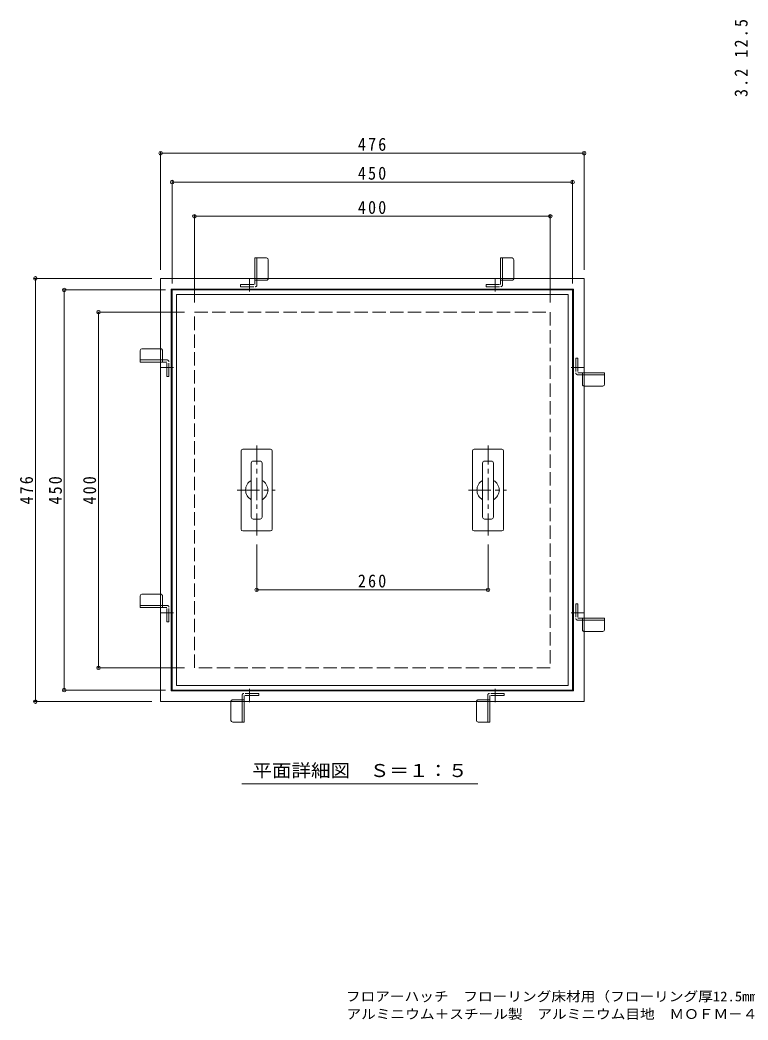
# Model space of a CAD drawing. Units: millimetres, scale not verified, with parts at other scales. Extents: x -317 to 341, y -273 to 237.
# Drawn here: x -316.9 to 10.4, y -273.2 to 176.7 of the extents above; entities that cross this region are included whole.
import ezdxf
from ezdxf.enums import TextEntityAlignment as Align

# ---------------------------------------------------------------- set-up
doc = ezdxf.new("R2010")
doc.units = ezdxf.units.MM
doc.header["$LTSCALE"] = 2
doc.header["$PDMODE"] = 32
doc.header["$PDSIZE"] = 1.6
doc.linetypes.add('CHAIN1', pattern=[8, 5, -1, 1, -1])
doc.linetypes.add('DASHED3', pattern=[4, 3, -1])
for name, color, linetype, lineweight in [('0-1', 2, 'DASHED3', 9), ('0-2', 3, 'Continuous', 9), ('0-4', 7, 'Continuous', 9), ('D-4', 7, 'Continuous', 9)]:
    doc.layers.add(name, color=color, linetype=linetype, lineweight=lineweight)
doc.layers.add('F-0', color=7, linetype='Continuous')
doc.styles.add('ＭＳ ゴシック', font='')
doc.styles.get('ＭＳ ゴシック').set_extended_font_data('MS Gothic')

msp = doc.modelspace()

# ---------------------------------------------------------------- linework, layer by layer
at = {"layer": '0-1', "linetype": 'Continuous'}
for p, q in [((-211.243, 69.627), (-206.043, 69.627)), ((-211.243, 69.627), (-211.243, 60.427)), ((-210.323, 69.627), (-210.323, 60.427)), ((-205.243, 68.827), (-205.243, 60.427)), ((-100.843, 69.627), (-95.643, 69.627)), ((-100.843, 69.627), (-100.843, 60.427)), ((-99.923, 69.627), (-99.923, 60.427)), ((-94.843, 68.827), (-94.843, 60.427)), ((-253.643, 60.427), (-63.243, 60.427)), ((-253.643, -129.973), (-253.643, 60.427)), ((-63.243, 60.427), (-63.243, -129.973)), ((-248.843, 55.627), (-68.043, 55.627)), ((-248.843, -125.173), (-248.843, 55.627)), ((-68.043, 55.627), (-68.043, -125.173)), ((-262.843, 22.827), (-262.843, 28.027)), ((-262.043, 28.827), (-253.643, 28.827)), ((-262.843, 23.747), (-253.643, 23.747)), ((-262.843, 22.827), (-253.643, 22.827)), ((-54.043, 18.027), (-63.243, 18.027)), ((-54.043, 18.027), (-54.043, 12.827)), ((-54.043, 17.107), (-63.243, 17.107)), ((-54.843, 12.027), (-63.243, 12.027)), ((-262.843, -87.573), (-262.843, -82.373)), ((-262.043, -81.573), (-253.643, -81.573)), ((-262.843, -86.653), (-253.643, -86.653)), ((-262.843, -87.573), (-253.643, -87.573)), ((-54.043, -92.373), (-63.243, -92.373)), ((-54.043, -93.293), (-63.243, -93.293)), ((-54.043, -92.373), (-54.043, -97.573)), ((-54.843, -98.373), (-63.243, -98.373)), ((-68.043, -125.173), (-248.843, -125.173)), ((-63.243, -129.973), (-253.643, -129.973)), ((-222.043, -138.373), (-222.043, -129.973)), ((-216.963, -139.173), (-216.963, -129.973)), ((-216.043, -139.173), (-216.043, -129.973)), ((-111.643, -138.373), (-111.643, -129.973)), ((-106.563, -139.173), (-106.563, -129.973)), ((-105.643, -139.173), (-105.643, -129.973)), ((-216.043, -139.173), (-221.243, -139.173)), ((-105.643, -139.173), (-110.843, -139.173))]:
    msp.add_line(p, q, dxfattribs=at)
at = {"layer": '0-1'}
for p, q in [((-213.643, 60.58), (-213.643, 53.617)), ((-211.243, 60.427), (-211.243, 57.627)), ((-211.243, 59.627), (-206.043, 59.627)), ((-210.323, 60.427), (-210.323, 57.507)), ((-103.243, 60.58), (-103.243, 53.617)), ((-100.843, 60.427), (-100.843, 57.627)), ((-100.843, 59.627), (-95.643, 59.627)), ((-99.923, 60.427), (-99.923, 57.507)), ((-217.723, 57.627), (-217.723, 56.707)), ((-217.723, 57.627), (-211.243, 57.627)), ((-217.723, 56.707), (-211.123, 56.707)), ((-107.323, 57.627), (-100.843, 57.627)), ((-107.323, 57.627), (-107.323, 56.707)), ((-107.323, 56.707), (-100.723, 56.707)), ((-238.443, 45.227), (-78.443, 45.227)), ((-238.443, -114.773), (-238.443, 45.227)), ((-78.443, 45.227), (-78.443, -114.773)), ((-252.843, 22.827), (-252.843, 28.027)), ((-253.643, 23.747), (-250.723, 23.747)), ((-253.643, 22.827), (-250.843, 22.827)), ((-250.843, 16.347), (-250.843, 22.827)), ((-249.923, 16.347), (-249.923, 22.947)), ((-66.043, 24.507), (-66.963, 24.507)), ((-66.963, 24.507), (-66.963, 17.907)), ((-66.043, 24.507), (-66.043, 18.027)), ((-253.796, 20.427), (-246.833, 20.427)), ((-63.09, 20.427), (-70.053, 20.427)), ((-63.243, 18.027), (-66.043, 18.027)), ((-64.043, 18.027), (-64.043, 12.827)), ((-250.843, 16.347), (-249.923, 16.347)), ((-63.243, 17.107), (-66.163, 17.107)), ((-252.843, -87.573), (-252.843, -82.373)), ((-253.796, -89.973), (-246.833, -89.973)), ((-253.643, -86.653), (-250.723, -86.653)), ((-253.643, -87.573), (-250.843, -87.573)), ((-250.843, -94.053), (-250.843, -87.573)), ((-249.923, -94.053), (-249.923, -87.453)), ((-63.09, -89.973), (-70.053, -89.973)), ((-66.963, -85.893), (-66.963, -92.493)), ((-66.043, -85.893), (-66.963, -85.893)), ((-66.043, -85.893), (-66.043, -92.373)), ((-250.843, -94.053), (-249.923, -94.053)), ((-63.243, -93.293), (-66.163, -93.293)), ((-63.243, -92.373), (-66.043, -92.373)), ((-64.043, -92.373), (-64.043, -97.573)), ((-78.443, -114.773), (-238.443, -114.773)), ((-213.643, -130.126), (-213.643, -123.163)), ((-103.243, -130.126), (-103.243, -123.163)), ((-216.043, -129.173), (-221.243, -129.173)), ((-216.963, -129.973), (-216.963, -127.053)), ((-209.563, -126.253), (-216.163, -126.253)), ((-209.563, -127.173), (-216.043, -127.173)), ((-216.043, -129.973), (-216.043, -127.173)), ((-209.563, -127.173), (-209.563, -126.253)), ((-105.643, -129.173), (-110.843, -129.173)), ((-106.563, -129.973), (-106.563, -127.053)), ((-99.163, -126.253), (-105.763, -126.253)), ((-99.163, -127.173), (-105.643, -127.173)), ((-105.643, -129.973), (-105.643, -127.173)), ((-99.163, -127.173), (-99.163, -126.253))]:
    msp.add_line(p, q, dxfattribs=at)
at = {"layer": '0-1', "linetype": 'Continuous'}
for centre, start, end in [((-206.043, 68.827), 0, 90), ((-95.643, 68.827), 0, 90), ((-262.043, 28.027), 90, 180), ((-54.843, 12.827), 270, 0), ((-262.043, -82.373), 90, 180), ((-54.843, -97.573), 270, 0), ((-221.243, -138.373), 180, 270), ((-110.843, -138.373), 180, 270)]:
    msp.add_arc(centre, 0.8, start, end, dxfattribs=at)
at = {"layer": '0-1'}
for centre, start, end in [((-206.043, 60.427), 270, 0), ((-95.643, 60.427), 270, 0), ((-211.123, 57.507), 270, 0), ((-100.723, 57.507), 270, 0), ((-253.643, 28.027), 0, 90), ((-250.723, 22.947), 0, 90), ((-66.163, 17.907), 180, 270), ((-63.243, 12.827), 180, 270), ((-253.643, -82.373), 0, 90), ((-250.723, -87.453), 0, 90), ((-66.163, -92.493), 180, 270), ((-63.243, -97.573), 180, 270), ((-221.243, -129.973), 90, 180), ((-216.163, -127.053), 90, 180), ((-110.843, -129.973), 90, 180), ((-105.763, -127.053), 90, 180)]:
    msp.add_arc(centre, 0.8, start, end, dxfattribs=at)
at = {"layer": '0-2'}
for p, q in [((-246.443, 53.227), (-70.443, 53.227)), ((-246.443, -122.773), (-246.443, 53.227)), ((-70.443, 53.227), (-70.443, -122.773)), ((-217.443, -17.173), (-217.443, -52.373)), ((-216.643, -16.373), (-204.243, -16.373)), ((-203.443, -17.173), (-203.443, -52.373)), ((-113.443, -17.173), (-113.443, -52.373)), ((-112.643, -16.373), (-100.243, -16.373)), ((-99.443, -17.173), (-99.443, -52.373)), ((-208.883, -21.733), (-212.003, -21.733)), ((-104.883, -21.733), (-108.003, -21.733)), ((-212.883, -22.613), (-212.883, -46.933)), ((-208.003, -46.933), (-208.003, -22.613)), ((-108.883, -22.613), (-108.883, -46.933)), ((-104.003, -46.933), (-104.003, -22.613)), ((-208.883, -47.813), (-212.003, -47.813)), ((-104.883, -47.813), (-108.003, -47.813)), ((-204.243, -53.173), (-216.643, -53.173)), ((-100.243, -53.173), (-112.643, -53.173)), ((-70.443, -122.773), (-246.443, -122.773))]:
    msp.add_line(p, q, dxfattribs=at)
at = {"layer": '0-2', "linetype": 'CHAIN1'}
for p, q in [((-210.443, -55.285), (-210.443, -14.801)), ((-106.443, -55.285), (-106.443, -14.801)), ((-219.168, -34.773), (-202.105, -34.773)), ((-115.168, -34.773), (-98.105, -34.773))]:
    msp.add_line(p, q, dxfattribs=at)
at = {"layer": '0-2', "color": 7}
for p, q in [((-210.443, -80.267), (-210.443, -59.285)), ((-106.443, -80.267), (-106.443, -59.285)), ((-210.443, -79.667), (-106.443, -79.667))]:
    msp.add_line(p, q, dxfattribs=at)
at = {"layer": '0-2'}
msp.add_lwpolyline([(-248.443, -124.773), (-248.443, 55.227), (-68.443, 55.227), (-68.443, -124.773)], close=True, dxfattribs=at)
for centre, radius, start, end in [((-216.643, -17.173), 0.8, 90, 180), ((-204.243, -17.173), 0.8, 0, 90), ((-112.643, -17.173), 0.8, 90, 180), ((-100.243, -17.173), 0.8, 0, 90), ((-212.003, -22.613), 0.88, 90, 180), ((-208.883, -22.613), 0.88, 0, 90), ((-108.003, -22.613), 0.88, 90, 180), ((-104.883, -22.613), 0.88, 0, 90), ((-210.443, -34.773), 5, 119.20927, 240.79073), ((-210.443, -34.773), 5, 299.20914, 60.79086), ((-106.443, -34.773), 5, 119.20927, 240.79073), ((-106.443, -34.773), 5, 299.20914, 60.79086), ((-212.003, -46.933), 0.88, 180, 270), ((-208.883, -46.933), 0.88, 270, 0), ((-108.003, -46.933), 0.88, 180, 270), ((-104.883, -46.933), 0.88, 270, 0), ((-216.643, -52.373), 0.8, 180, 270), ((-204.243, -52.373), 0.8, 270, 0), ((-112.643, -52.373), 0.8, 180, 270), ((-100.243, -52.373), 0.8, 270, 0)]:
    msp.add_arc(centre, radius, start, end, dxfattribs=at)
at = {"layer": '0-2', "color": 7}
for p in [(-210.443, -79.667), (-106.443, -79.667)]:
    msp.add_point(p, dxfattribs=at)
at = {"layer": '0-4'}
for p, q in [((-253.643, 64.337), (-253.643, 117.355)), ((-63.243, 64.337), (-63.243, 117.355)), ((-253.643, 116.755), (-63.243, 116.755)), ((-248.443, 58.179), (-248.443, 104.36)), ((-248.443, 103.76), (-68.443, 103.76)), ((-68.443, 58.179), (-68.443, 104.36)), ((-238.443, 49.633), (-238.443, 88.976)), ((-238.443, 88.376), (-78.443, 88.376)), ((-78.443, 49.633), (-78.443, 88.976)), ((-257.553, 60.427), (-310.571, 60.427)), ((-309.971, -129.973), (-309.971, 60.427)), ((-251.395, 55.227), (-297.576, 55.227)), ((-296.976, -124.773), (-296.976, 55.227)), ((-242.849, 45.227), (-282.192, 45.227)), ((-281.592, -114.773), (-281.592, 45.227)), ((-242.849, -114.773), (-282.192, -114.773)), ((-251.395, -124.773), (-297.576, -124.773)), ((-257.553, -129.973), (-310.571, -129.973)), ((-217.122, -166.993), (-111.016, -166.993))]:
    msp.add_line(p, q, dxfattribs=at)
for p in [(-253.643, 116.755), (-63.243, 116.755), (-248.443, 103.76), (-68.443, 103.76), (-238.443, 88.376), (-78.443, 88.376), (-309.971, 60.427), (-296.976, 55.227), (-281.592, 45.227), (-281.592, -114.773), (-296.976, -124.773), (-309.971, -129.973)]:
    msp.add_point(p, dxfattribs=at)

# ---------------------------------------------------------------- texts
at = {"layer": '0-2', "color": 2, "insert": (-164.943, -78.667), "char_height": 5.865, "attachment_point": 7, "style": 'ＭＳ ゴシック'}
msp.add_mtext('\\T1.27;\\W0.9;260', dxfattribs=at)
at = {"layer": '0-4', "color": 2, "style": 'ＭＳ ゴシック', "width": 1.1}
msp.add_text('平面詳細図\u3000Ｓ＝１：５', height=5.865, dxfattribs=at).set_placement((-212.432, -165.649), align=Align.BOTTOM_LEFT)
at = {"layer": '0-4', "color": 2, "char_height": 5.865, "attachment_point": 7, "style": 'ＭＳ ゴシック'}
for s, insert in [('\\T1.27;\\W0.9;476', (-164.943, 117.755)), ('\\T1.27;\\W0.9;450', (-164.943, 104.76)), ('\\T1.27;\\W0.9;400', (-164.943, 89.376))]:
    msp.add_mtext(s, dxfattribs=dict(at, insert=insert))
at = {"layer": '0-4', "color": 2, "char_height": 5.865, "attachment_point": 7, "rotation": 90, "style": 'ＭＳ ゴシック'}
for s, insert in [('\\T1.27;\\W0.9;476', (-310.971, -41.273)), ('\\T1.27;\\W0.9;450', (-297.976, -41.273)), ('\\T1.27;\\W0.9;400', (-282.592, -41.273))]:
    msp.add_mtext(s, dxfattribs=dict(at, insert=insert))
at = {"layer": 'D-4', "color": 2, "char_height": 5.865, "attachment_point": 7, "rotation": 90, "style": 'ＭＳ ゴシック'}
for s, insert in [('\\T1.28;\\W0.9;12.5', (10.324, 159.739)), ('\\T1.27;\\W0.9;3.2', (10.324, 142.044))]:
    msp.add_mtext(s, dxfattribs=dict(at, insert=insert))
at = {"layer": 'F-0', "style": 'ＭＳ ゴシック', "width": 1.1}
for s, p in [('フロアーハッチ\u3000フローリング床材用（フローリング厚12.5mm）屋内用\u3000一般形', (-170.376, -266.095)), ('アルミニウム＋スチール製\u3000アルミニウム目地\u3000ＭＯＦＭ－４５０－１２.５－Ｃ', (-170.109, -274.01))]:
    msp.add_text(s, height=4.399, dxfattribs=at).set_placement(p, align=Align.BOTTOM_LEFT)

doc.saveas('drawing.dxf')
